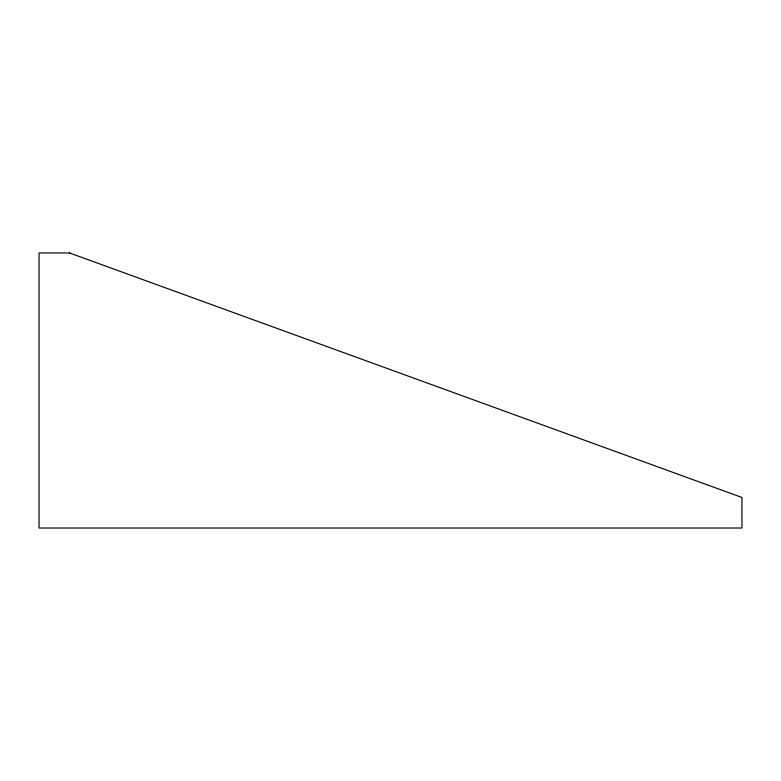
<?xml version="1.0" encoding="UTF-8"?>
<svg xmlns="http://www.w3.org/2000/svg" width="781" height="781" viewBox="0 0 781 781"><rect width="100%" height="100%" fill="white"/><g stroke="black" fill="none" stroke-linecap="round" stroke-linejoin="round"><path stroke-width="1.17" d="M69.607 252.976L39.05 252.976L39.05 528.024L741.95 528.024L741.95 497.468L69.607 252.976"/></g></svg>
